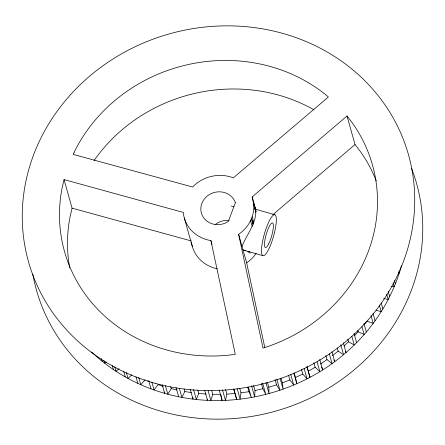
<?xml version="1.0" encoding="UTF-8"?>
<svg xmlns="http://www.w3.org/2000/svg" width="445" height="445" viewBox="0 0 445 445"><rect width="100%" height="100%" fill="white"/><g stroke="black" fill="none" stroke-linecap="round" stroke-linejoin="round"><path stroke-width="0.67" d="M253.528 385.292L255.002 390.526L254.668 396.834L251.542 385.715M274.921 214.774A21.327 4.723 -74 0 0 262.144 243.782A21.327 4.723 -74 0 0 269.692 247.12A21.327 4.723 -74 0 0 274.921 214.774L255.686 209.272C256.988 223.123 246.641 234.254 242.008 246.38M164.8 392.023L164.633 393.28L162.241 384.775M239.71 388.251L240.995 392.829L240.116 399.143L237.174 388.674M225.593 389.559L226.878 394.142L225.465 400.378L222.522 389.909M64.047 179.602L62.105 187.99A159.939 146.783 -15.7 0 0 229.487 355.06L235.277 354.276L210.891 240.573L209.918 240.417A35.539 32.619 -15.7 0 1 183.468 214.006L183.284 212.41L64.047 179.602L72.068 208.143L70.126 216.531A159.939 146.783 -15.7 0 0 69.737 267.962M401.468 265.62C394.849 290.007 382.594 312.729 366.335 332.042C354.025 346.538 339.529 359.121 323.537 369.417C284.867 394.12 237.535 404.867 192.001 398.993C154.832 394.159 118.843 378.105 91.72 352.04M211.664 390.382L212.766 394.309L210.83 400.417L208.071 390.604M252.165 196.929L253.739 204.5A35.539 32.619 -15.7 0 1 252.165 216.771L250.557 220.681A35.539 32.619 -15.7 0 1 239.443 233.781L238.626 234.337L263.012 348.04L268.591 346.271A159.939 146.783 -15.7 0 0 352.201 122.77L347.005 115.989L252.165 196.929L255.797 209.829M197.819 390.154L198.737 393.425L196.273 399.415L193.514 389.603M184.124 388.924L184.859 391.544L181.877 397.374L179.302 388.212M170.674 386.666L171.225 388.63L167.793 394.187L165.407 385.682M364.093 324.711L366.947 321.134L373.21 323.382L371.002 315.533M145.176 379.652L140.82 384.703L138.773 377.527M354.554 335.752L358.142 331.77L357.774 330.463M131.876 374.712L128.065 378.5L126.402 372.615M347.795 339.162L348.53 341.782L344.08 345.949M337.243 347.829L338.161 351.099L332.398 355.594M272.829 214.674L355.027 144.525L347.005 115.989M119.088 368.644L116.023 371.252L114.721 366.686M106.294 361.946L104.647 363.142L103.902 360.533M264.792 347.473L246.647 262.873L247.465 262.316A35.539 32.619 -15.7 0 0 256.17 253.372M320.35 364.105L326.975 359.593L325.874 355.666M317.074 361.824L319.833 371.636L315.143 367.253L308.179 371.247L310.009 377.232L307.067 366.763M304.085 368.321L307.028 378.79L302.767 374.073L295.48 377.505L296.787 383.651L293.845 373.183M280.155 378.667L283.098 389.136L282.33 382.861L289.884 379.974L293.722 385.031L290.78 374.562M276.784 379.073L279.911 390.198L276.529 384.842L268.808 387.239L269.025 393.508L265.899 382.389M262.628 383.223L265.754 394.342L262.873 388.752L255.002 390.526M248.416 387.011L251.358 397.48L248.989 391.695L240.995 392.829M226.878 394.142L234.916 393.525L236.79 399.549L233.847 389.08M206.046 394.036L198.737 393.425M212.766 394.309L220.787 394.298L222.116 400.439L219.174 389.97M391.494 286.413L394.187 286.719L393.085 282.792M245.824 250.446L243.676 250.173L242.92 249.623M184.859 391.544L191.411 392.59M383.562 298.512L388.185 299.396L386.711 294.162M177.004 389.954L171.225 388.63M376.042 310.237L381.176 311.639L379.335 305.098M72.068 208.143L191.306 240.951M243.676 250.173L262.917 255.68M163.165 386.327L157.997 384.619L154.092 389.937L151.862 382.122M231.194 206.052L233.859 206.814M147.618 380.692L149.453 381.471M358.142 331.77L364.166 334.49L361.957 326.636M348.53 341.782L354.253 344.936L351.861 336.431M338.161 351.099L343.551 354.671L340.792 344.858M326.975 359.593L332.07 363.609L329.311 353.792M355.027 144.525L360.222 151.306A159.939 146.783 -15.7 0 1 376.259 180.893M345.387 351.422L346.054 352.496L343.295 342.678M333.878 359.938L334.74 361.629L331.981 351.811M253.333 223.268L251.425 218.745L252.988 224.302M321.529 367.008L322.708 369.917L319.766 359.449M255.864 211.353L253.739 204.5L255.875 212.154L254.662 207.47L255.869 211.625M252.165 216.771L253.767 222.205M398.486 271.706L399.037 273.669M394.465 280.495L395.382 283.765M388.212 291.319L389.686 296.554M381.209 302.984L382.867 308.875M373.049 313.53L375.068 320.728M363.943 323.537L366.335 332.042M354.036 333.461L356.612 342.622M313.858 362.675L315.143 367.253M306.894 366.669L307.996 370.59M301.476 369.495L302.767 374.073M294.195 372.921L295.48 377.505M250.557 220.681L252.143 226.321M288.594 375.396L289.884 379.974M281.045 378.283L282.33 382.861M238.626 234.337L246.647 262.873M275.055 379.607L276.529 384.842M267.523 382.661L268.808 387.239M261.399 383.518L262.873 388.752M210.891 240.573L212.009 244.555M247.698 387.117L248.989 391.695M233.631 388.941L234.916 393.525M184.319 218.011L192.34 246.552M204.722 390.471L207.481 400.283L207.326 399.043M190.204 389.275L192.963 399.087L192.891 397.201M176.07 387.562L178.645 396.723M148.797 380.992L151.005 388.847M136.003 376.87L137.844 383.412M123.816 371.653L125.284 376.882M112.251 365.54L113.358 369.467M101.388 358.587L102.122 361.201M253.517 202.458L255.864 210.869M254.662 207.47L255.869 211.898M248.01 251.403L248.31 252.749M255.686 209.272L255.831 209.934M252.638 221.61L253.122 223.891M249.662 251.375L250.018 253.272M411.586 168.483A197.385 181.154 -15.7 0 1 275.121 411.275A197.385 181.154 -15.7 0 1 32.824 274.137M94.028 160.617A159.95 146.794 -15.7 0 1 313.864 109.765M217.405 268.847A35.539 32.619 -15.7 0 1 191.484 242.542M215.358 224.508A17.772 16.309 -15.7 0 1 229.231 220.447M235.372 202.692L228.313 221.415L225.437 223.028A17.772 16.309 -15.7 0 1 202.013 214.835A17.772 16.309 -15.7 0 1 212.693 192.974A17.772 16.309 -15.7 0 1 235.372 202.692M74.182 152.223L73.208 154.393L192.579 187A35.539 32.619 -15.7 0 1 233.33 177.844L328.377 97.027L326.602 95.469A159.95 146.794 -15.7 0 0 74.176 152.218M155.133 383.317A197.385 181.154 -15.7 0 0 411.019 164.945A197.385 181.154 -15.7 0 0 89.317 76.434A197.385 181.154 -15.7 0 0 155.133 383.317M268.619 243.982A12.794 2.837 -74 0 0 272.918 223.334A12.794 2.837 -74 0 0 265.226 238.359A12.794 2.837 -74 0 0 268.619 243.982"/></g></svg>
